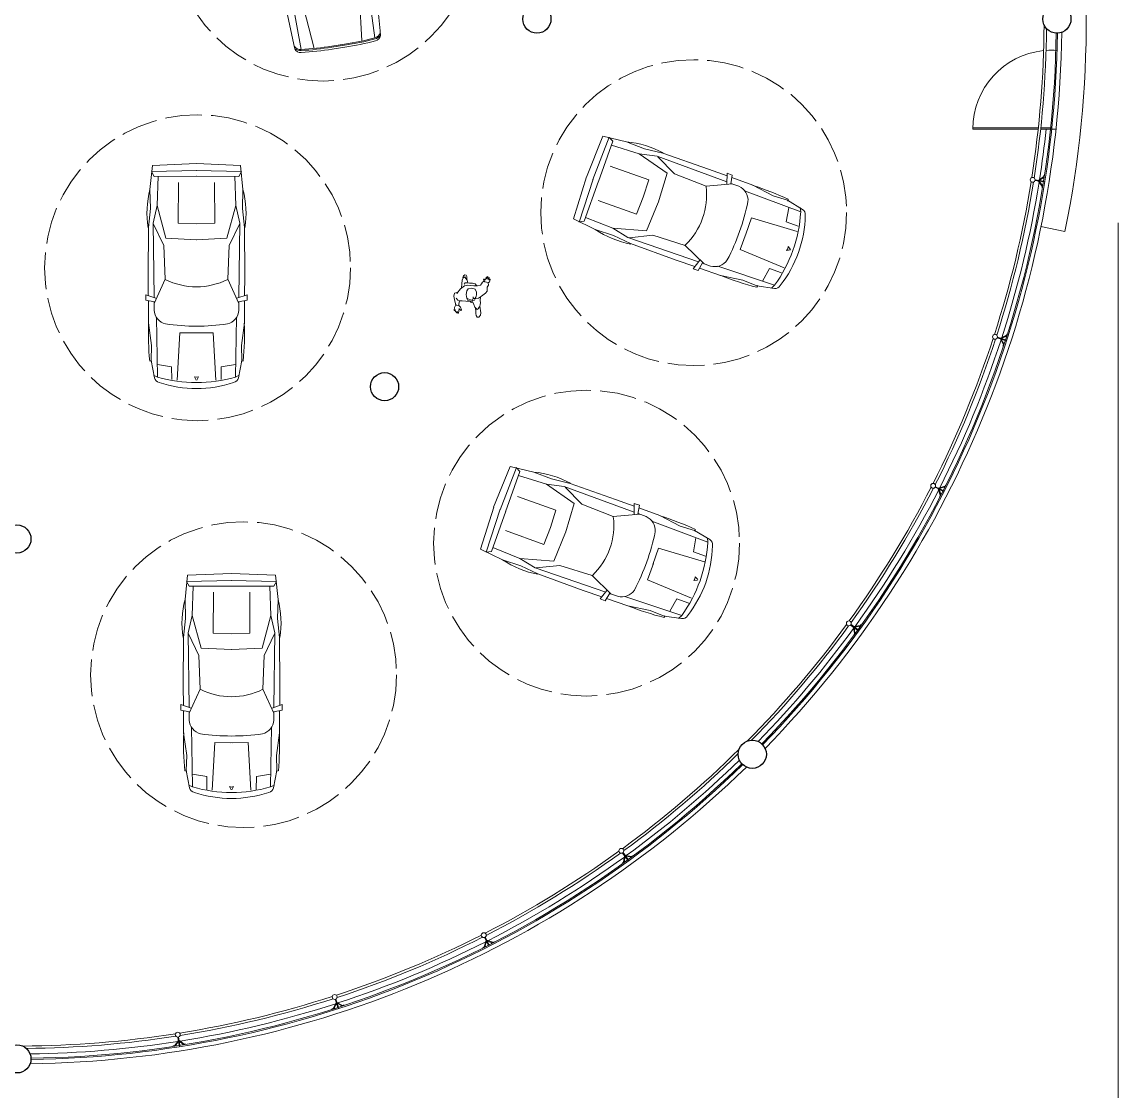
# Model space of a CAD drawing. Header units: millimetres. Extents: x 262 to 370, y -104 to 114.
# Drawn here: x 315.64 to 333.55, y -92.21 to -74.73 of the extents above; entities that cross this region are included whole.
import ezdxf

# ---------------------------------------------------------------- set-up
doc = ezdxf.new("R2010")
doc.units = ezdxf.units.MM
doc.header["$LTSCALE"] = 0.1
doc.linetypes.add('ACAD_ISO02W100', pattern=[15, 12, -3])
doc.layers.get('0').update_dxf_attribs({"lineweight": 9})
for name, color, linetype, lineweight in [('detalles', 2, 'Continuous', 9), ('mobiliario', 3, 'Continuous', 13), ('muros', 4, 'Continuous', 30), ('PROYECCIONES', 7, 'ACAD_ISO02W100', 5)]:
    doc.layers.add(name, color=color, linetype=linetype, lineweight=lineweight)

# ---------------------------------------------------------------- blocks, each defined once
blk = doc.blocks.new('Car-p1')
for p, q in [((15.06, 31.13), (3.19, 28.76)), ((14.87, 32.01), (14.48, 30.69)), ((25.36, 30.74), (15.06, 31.13)), ((40.83, 32.85), (25.36, 30.74)), ((56.17, 32.97), (40.83, 32.85)), ((56.51, 34.73), (55.36, 28.76)), ((60.18, 34.74), (56.51, 34.73)), ((57.8, 27.75), (60.18, 34.74)), ((73.16, 33.11), (59.59, 33)), ((106.26, 32.88), (73.16, 33.11)), ((119.2, 31.54), (106.26, 32.88)), ((132.34, 31.87), (119.2, 31.54)), ((148.86, 30.14), (132.34, 31.87)), ((144.67, 30.75), (141.34, 29.06)), ((144.55, 30.84), (145.33, -0.17)), ((150.11, -0.06), (148.86, 30.14)), ((3.75, 26.66), (5.09, 29.35)), ((44.88, 27.44), (3.75, 26.66)), ((12.45, 26.69), (10.89, 17)), ((55.41, 29.06), (49.6, 29)), ((54.24, 29.05), (70.77, 21.5)), ((109.36, 29.65), (58.26, 29.1)), ((93.96, 22.31), (108.65, 29.41)), ((121.36, 26.97), (98.89, 20.91)), ((121.36, 26.97), (109.36, 29.65)), ((121.36, 26.97), (141.35, 26.27)), ((141.34, 29.06), (141.35, -0.14)), ((10.89, 17), (2.13, 16.99)), ((70.77, 21.5), (93.96, 22.31)), ((98.89, 20.91), (97.9, -0.13)), ((1.56, 13.28), (34.18, 11.44)), ((34.18, 11.44), (34.11, -0.42)), ((109.22, 12.49), (108.76, -0.04)), ((137.19, 12.43), (109.22, 12.49)), ((4, 1.39), (1.72, 0.17)), ((3.69, 0.08), (4, 1.39)), ((34.18, -11.44), (34.11, 0.42)), ((98.89, -20.91), (97.9, 0.13)), ((109.22, -12.49), (108.76, 0.04)), ((141.34, -29.06), (141.35, 0.14)), ((144.55, -30.84), (145.33, 0.17)), ((150.11, 0.06), (148.86, -30.14)), ((4, -1.39), (1.72, -0.17)), ((3.69, -0.08), (4, -1.39)), ((1.56, -13.28), (34.18, -11.44)), ((137.19, -12.43), (109.22, -12.49)), ((10.89, -17), (2.13, -16.99)), ((12.45, -26.69), (10.89, -17)), ((54.24, -29.05), (70.77, -21.5)), ((70.77, -21.5), (93.96, -22.31)), ((93.96, -22.31), (108.65, -29.41)), ((121.36, -26.97), (98.89, -20.91)), ((15.06, -31.13), (3.19, -28.76)), ((3.75, -26.66), (5.09, -29.35)), ((44.88, -27.44), (3.75, -26.66)), ((55.41, -29.06), (49.6, -29)), ((56.51, -34.73), (55.36, -28.76)), ((57.8, -27.75), (60.18, -34.74)), ((109.36, -29.65), (58.26, -29.1)), ((121.36, -26.97), (109.36, -29.65)), ((121.36, -26.97), (141.35, -26.27)), ((144.67, -30.75), (141.34, -29.06)), ((14.87, -32.01), (14.48, -30.69)), ((25.36, -30.74), (15.06, -31.13)), ((40.83, -32.85), (25.36, -30.74)), ((56.17, -32.97), (40.83, -32.85)), ((60.18, -34.74), (56.51, -34.73)), ((73.16, -33.11), (59.59, -33)), ((106.26, -32.88), (73.16, -33.11)), ((119.2, -31.54), (106.26, -32.88)), ((132.34, -31.87), (119.2, -31.54)), ((148.86, -30.14), (132.34, -31.87))]:
    blk.add_line(p, q)
for centre, radius, start, end in [((33.53, -186.2), 219.08, 88.1098, 94.91949), ((116.26, -29.69), 63.63, 75.35802, 99.19455), ((76.03, 0), 80.15, 161.47438, 198.52562), ((96.64, 0), 96.64, 163.98812, 196.01188), ((3.98, 24.83), 4, 101.30745, 170.89178), ((50.24, 18.66), 10.37, 93.50969, 166.07198), ((188.94, 0), 150.26, 171.90768, 188.09232), ((113.32, 0), 47.7, 153.37543, 206.62457), ((50.24, -18.66), 10.37, 193.92802, 266.49031), ((3.98, -24.83), 4, 189.10822, 258.69255), ((33.53, 186.2), 219.08, 265.08051, 271.8902), ((116.26, 29.69), 63.63, 260.80545, 284.64198)]:
    blk.add_arc(centre, radius, start, end)
blk = doc.blocks.new('vanplanta')
for p, q in [((4.697, 0.952), (4.654, 1.026)), ((5.351, 0.762), (5.377, 0.97)), ((5.383, 0.771), (5.456, 0.972)), ((5.412, 0.969), (5.434, 1.032)), ((6.319, 0.99), (6.398, 1.039)), ((6.573, 0.9), (7.584, 0.877)), ((5.998, 0.729), (4.368, 0.729)), ((6.616, 0.76), (7.6, 0.663)), ((4.393, 0.687), (6.016, 0.687)), ((6.732, 0.501), (6.831, 0.501)), ((6.732, 0.481), (6.831, 0.481)), ((6.732, 0.461), (6.831, 0.461)), ((6.732, 0.441), (6.831, 0.441)), ((6.732, 0.421), (6.831, 0.421)), ((6.732, 0.401), (6.831, 0.401)), ((6.732, 0.381), (6.831, 0.381)), ((6.732, 0.361), (6.831, 0.361)), ((6.732, 0.341), (6.831, 0.341)), ((6.732, 0.321), (6.831, 0.321)), ((6.732, 0.301), (6.831, 0.301)), ((6.732, 0.281), (6.831, 0.281)), ((6.732, 0.254), (6.831, 0.254)), ((6.732, 0.234), (6.831, 0.234)), ((6.732, 0.214), (6.831, 0.214)), ((6.732, 0.194), (6.831, 0.194)), ((6.732, 0.174), (6.831, 0.174)), ((6.732, 0.154), (6.831, 0.154)), ((6.732, 0.134), (6.831, 0.134)), ((6.732, 0.114), (6.831, 0.114)), ((6.732, 0.094), (6.831, 0.094)), ((6.732, 0.074), (6.831, 0.074)), ((6.732, 0.054), (6.831, 0.054)), ((6.732, 0.034), (6.831, 0.034)), ((4.393, -0.153), (6.016, -0.153)), ((6.616, -0.226), (7.6, -0.129)), ((5.998, -0.194), (4.368, -0.194)), ((5.351, -0.227), (5.377, -0.435)), ((5.383, -0.237), (5.456, -0.437)), ((6.573, -0.365), (7.584, -0.342)), ((4.697, -0.418), (4.654, -0.491)), ((5.412, -0.435), (5.434, -0.498)), ((6.319, -0.456), (6.398, -0.505))]:
    blk.add_line(p, q)
for points in [[(7.485, 0.984), (6.439, 1.039), (5.487, 1.033), (4.668, 1.027), (4.079, 0.987, 0.397931), (3.963, 0.835), (3.963, -0.301, 0.397931), (4.079, -0.452), (4.668, -0.492), (5.487, -0.498), (6.439, -0.505), (7.485, -0.449), (7.557, -0.44, 0.329901), (7.633, -0.346, 0.028513), (7.656, 0.163), (7.656, 0.267), (7.656, 0.371, 0.028513), (7.633, 0.881, 0.329901), (7.557, 0.975)], [(4.531, 0.764), (4.723, 0.764), (4.612, 0.952), (4.365, 0.932, 0.784734), (4.342, 0.86)], [(4.783, 0.762), (5.893, 0.762, 0.113477), (6.053, 0.827), (6.319, 0.99), (5.456, 0.972), (4.693, 0.952)], [(4.286, -0.178, 0.319954), (4.331, -0.098), (4.331, 0.633, 0.319954), (4.286, 0.712), (4.112, 0.834, 0.676353), (4.046, 0.801), (4.046, -0.266, 0.676353), (4.112, -0.299)], [(4.531, -0.229), (4.723, -0.229), (4.612, -0.417), (4.365, -0.398, -0.784734), (4.342, -0.326)], [(4.783, -0.227), (5.893, -0.227, -0.113477), (6.053, -0.293), (6.319, -0.456), (5.456, -0.437), (4.693, -0.418)]]:
    blk.add_lwpolyline(points, format="xyb", close=True)
for points in [[(4.079, 0.987), (4.105, 0.948), (4.379, 0.72, -0.159767), (4.397, 0.641), (4.397, -0.107, -0.159767), (4.379, -0.185), (4.105, -0.414), (4.079, -0.452)], [(6.041, 0.267), (6.041, 0.202, -0.052762), (6.013, -0.184, 0.202402), (6.023, -0.221, 0.06684), (6.037, -0.235), (6.079, -0.261), (6.356, -0.412, 0.081908), (6.433, -0.451, 0.043097), (6.469, -0.458, 0.320255), (6.557, -0.411, 0.067488), (6.691, 0.2), (6.691, 0.267), (6.691, 0.334, 0.067488), (6.557, 0.945, 0.320255), (6.469, 0.993, 0.043097), (6.433, 0.985, 0.081908), (6.356, 0.946), (6.079, 0.795), (6.037, 0.77, 0.06684), (6.023, 0.756, 0.202402), (6.013, 0.718)], [(6.356, -0.412, 0.131149), (6.4, -0.427, 0.212828), (6.451, -0.405, 0.067282), (6.458, -0.391, 0.068768), (6.591, 0.204), (6.591, 0.267), (6.591, 0.33, 0.068768), (6.458, 0.925, 0.067282), (6.451, 0.94, 0.212828), (6.4, 0.962, 0.131149), (6.356, 0.946, -2.369064)], [(7.512, -0.444, 0.266872), (7.584, -0.341, 0.028531), (7.606, 0.163), (7.606, 0.267), (7.606, 0.372, 0.028531), (7.584, 0.876, 0.266872), (7.512, 0.978, -4.462862)], [(7.556, -0.44, 0.17565), (7.601, -0.344, 0.028509), (7.623, 0.163), (7.623, 0.267), (7.623, 0.371, 0.028509), (7.601, 0.879, 0.17565), (7.556, 0.975, 0.266872)], [(6.013, 0.718, -0.052762), (6.041, 0.333), (6.041, 0.267)]]:
    blk.add_lwpolyline(points, format="xyb")
blk = doc.blocks.new('personasp13')
for points in [[(0.082, -0.064), (0.128, -0.056), (0.175, -0.025), (0.238, 0.027), (0.266, 0.061), (0.269, 0.126), (0.29, 0.154), (0.286, 0.197), (0.307, 0.212), (0.319, 0.25), (0.312, 0.257), (0.298, 0.239), (0.302, 0.275), (0.293, 0.282), (0.283, 0.251), (0.281, 0.293), (0.271, 0.298), (0.264, 0.257), (0.26, 0.286), (0.25, 0.286), (0.242, 0.246), (0.23, 0.243), (0.218, 0.257), (0.207, 0.253), (0.211, 0.234), (0.231, 0.21), (0.207, 0.215), (0.19, 0.203), (0.175, 0.176), (0.156, 0.155), (0.111, 0.147), (0.051, 0.147), (-0.048, 0.155), (-0.103, 0.148), (-0.168, 0.097), (-0.23, 0.022), (-0.226, 0.035), (-0.264, 0.023), (-0.278, -0.026), (-0.261, -0.104), (-0.247, -0.164), (-0.264, -0.21), (-0.273, -0.253), (-0.261, -0.263), (-0.255, -0.241), (-0.252, -0.277), (-0.24, -0.28), (-0.238, -0.268), (-0.235, -0.294), (-0.221, -0.297), (-0.216, -0.275), (-0.211, -0.299), (-0.201, -0.299), (-0.192, -0.224), (-0.182, -0.234), (-0.165, -0.255), (-0.153, -0.246), (-0.168, -0.203), (-0.197, -0.174), (-0.195, -0.155), (-0.187, -0.097), (-0.139, -0.097), (-0.079, -0.107), (-0.009, -0.113)], [(-0.05, 0.197), (-0.06, 0.236), (-0.079, 0.267), (-0.099, 0.291), (-0.125, 0.275), (-0.141, 0.238), (-0.144, 0.178), (-0.154, 0.111)], [(-0.065, 0.25), (-0.063, 0.299), (-0.074, 0.32), (-0.098, 0.325), (-0.12, 0.31), (-0.13, 0.274)], [(0.096, 0.15), (0.074, 0.176), (0.027, 0.19), (-0.019, 0.191), (-0.053, 0.197), (-0.091, 0.197), (-0.111, 0.171)], [(0.231, 0.209), (0.259, 0.207), (0.284, 0.197)], [(-0.249, -0.159), (-0.231, -0.172), (-0.202, -0.174)], [(-0.185, -0.097), (-0.214, -0.09), (-0.237, -0.054)], [(0.082, -0.041), (0.067, -0.063), (0.051, -0.064), (0.043, -0.056), (0.041, -0.036), (0.038, -0.064), (0.029, -0.083), (0.014, -0.088), (-0.005, -0.083), (-0.033, -0.075), (-0.057, -0.064), (-0.067, -0.045)], [(0.024, -0.121), (0.031, -0.123), (0.048, -0.16), (0.067, -0.203), (0.087, -0.225), (0.103, -0.239), (0.123, -0.231), (0.135, -0.201), (0.154, -0.169), (0.158, -0.121), (0.152, -0.105), (0.154, -0.09), (0.161, -0.037)], [(0.147, -0.186), (0.166, -0.296), (0.158, -0.335), (0.134, -0.368), (0.103, -0.368), (0.087, -0.339), (0.082, -0.304), (0.084, -0.267), (0.077, -0.222)]]:
    blk.add_lwpolyline(points)
blk.add_lwpolyline([(0.01, -0.127), (0.019, -0.118), (0.024, -0.102), (0.062, -0.086), (0.084, -0.045), (0.092, -0.001), (0.092, 0.04), (0.069, 0.091), (0.019, 0.11), (-0.043, 0.098), (-0.066, 0.065), (-0.074, 0.006), (-0.067, -0.059), (-0.049, -0.092), (-0.02, -0.099), (-0.009, -0.103), (-0.001, -0.12)], close=True)

msp = doc.modelspace()

# ---------------------------------------------------------------- linework, layer by layer
at = {"layer": 'detalles'}
for p, q in [((331.179, -76.46), (332.25, -76.46)), ((331.179, -76.48), (332.248, -76.48)), ((332.288, -76.48), (332.539, -76.48)), ((332.29, -76.46), (332.471, -76.46)), ((332.294, -78.071), (332.686, -78.151)), ((333.555, -78.013), (333.555, -93.68))]:
    msp.add_line(p, q, dxfattribs=at)
at = {"layer": 'detalles', "ltscale": 0.1}
msp.add_arc((315.555, -74.68), 17.48, 348.5462, 11.8101, dxfattribs=at)
at = {"layer": 'detalles'}
for centre, radius, start, end in [((315.555, -74.68), 17.08, 315.7251, 359.2749), ((332.469, -76.48), 1.291, 95.8901, 180), ((332.469, -76.48), 1.291, 86.0996, 94.1018), ((315.555, -74.68), 16.92, 351.0648, 353.8931), ((315.555, -74.68), 16.92, 342.0648, 350.9352), ((315.555, -74.68), 16.92, 333.0648, 341.9352), ((315.555, -74.68), 16.92, 324.0648, 332.9352), ((315.555, -74.68), 16.92, 315.7285, 323.9352), ((315.555, -74.68), 16.92, 306.0648, 314.2715), ((315.555, -74.68), 17.08, 270.7251, 314.2749), ((315.555, -74.68), 16.92, 297.0648, 305.9352), ((315.555, -74.68), 16.92, 288.0648, 296.9352), ((315.555, -74.68), 16.92, 279.0648, 287.9352), ((315.555, -74.68), 16.92, 270.7285, 278.9352)]:
    msp.add_arc(centre, radius, start, end, dxfattribs=at)
at = {"layer": 'mobiliario'}
for p, q in [((332.196, -77.32), (332.335, -77.342)), ((332.198, -77.31), (332.336, -77.332)), ((332.252, -77.329), (332.315, -77.416)), ((332.253, -77.319), (332.34, -77.256)), ((332.265, -77.331), (332.317, -77.402)), ((332.267, -77.321), (332.338, -77.27)), ((332.319, -77.388), (332.327, -77.39)), ((332.335, -77.337), (332.355, -77.34)), ((332.336, -77.284), (332.344, -77.285)), ((332.336, -77.284), (332.344, -77.285)), ((332.343, -77.235), (332.351, -77.236)), ((332.311, -77.437), (332.319, -77.439)), ((331.578, -79.891), (331.711, -79.934)), ((331.581, -79.882), (331.715, -79.925)), ((331.631, -79.908), (331.68, -80.004)), ((331.635, -79.899), (331.73, -79.85)), ((331.645, -79.913), (331.685, -79.991)), ((331.648, -79.903), (331.726, -79.863)), ((331.722, -79.877), (331.729, -79.879)), ((331.722, -79.877), (331.729, -79.879)), ((331.737, -79.83), (331.744, -79.832)), ((331.673, -80.025), (331.681, -80.027)), ((331.689, -79.978), (331.697, -79.98)), ((331.713, -79.93), (331.732, -79.936)), ((330.565, -82.334), (330.69, -82.397)), ((330.57, -82.325), (330.695, -82.388)), ((330.616, -82.359), (330.649, -82.461)), ((330.62, -82.35), (330.722, -82.317)), ((330.628, -82.365), (330.655, -82.449)), ((330.633, -82.357), (330.716, -82.329)), ((330.693, -82.393), (330.711, -82.402)), ((330.71, -82.342), (330.717, -82.346)), ((330.71, -82.342), (330.717, -82.346)), ((330.732, -82.298), (330.739, -82.301)), ((330.639, -82.48), (330.646, -82.484)), ((330.661, -82.436), (330.669, -82.44)), ((329.183, -84.588), (329.297, -84.67)), ((329.189, -84.579), (329.303, -84.662)), ((329.229, -84.621), (329.245, -84.727)), ((329.233, -84.744), (329.239, -84.749)), ((329.235, -84.612), (329.341, -84.596)), ((329.24, -84.629), (329.254, -84.715)), ((329.246, -84.621), (329.333, -84.607)), ((329.262, -84.704), (329.269, -84.709)), ((329.3, -84.666), (329.316, -84.678)), ((329.324, -84.618), (329.331, -84.623)), ((329.324, -84.618), (329.331, -84.623)), ((329.353, -84.578), (329.36, -84.583)), ((325.455, -88.314), (325.537, -88.428)), ((325.463, -88.308), (325.545, -88.422)), ((325.453, -88.478), (325.458, -88.485)), ((325.488, -88.36), (325.471, -88.466)), ((325.496, -88.371), (325.482, -88.458)), ((325.493, -88.449), (325.498, -88.456)), ((325.493, -88.449), (325.498, -88.456)), ((325.496, -88.354), (325.602, -88.37)), ((325.504, -88.365), (325.59, -88.379)), ((325.541, -88.425), (325.553, -88.441)), ((325.579, -88.387), (325.584, -88.393)), ((325.619, -88.358), (325.624, -88.364)), ((323.225, -89.745), (323.192, -89.847)), ((323.2, -89.695), (323.263, -89.82)), ((323.232, -89.758), (323.204, -89.841)), ((323.209, -89.69), (323.272, -89.815)), ((323.234, -89.74), (323.336, -89.774)), ((323.241, -89.753), (323.324, -89.78)), ((323.355, -89.764), (323.359, -89.771)), ((323.173, -89.857), (323.176, -89.864)), ((323.217, -89.835), (323.221, -89.842)), ((323.217, -89.835), (323.221, -89.842)), ((323.268, -89.818), (323.277, -89.836)), ((323.311, -89.786), (323.315, -89.794)), ((320.774, -90.76), (320.725, -90.855)), ((320.778, -90.773), (320.739, -90.851)), ((320.757, -90.706), (320.8, -90.84)), ((320.766, -90.703), (320.81, -90.836)), ((320.784, -90.756), (320.879, -90.805)), ((320.788, -90.77), (320.866, -90.81)), ((320.805, -90.838), (320.811, -90.857)), ((320.853, -90.814), (320.855, -90.822)), ((320.9, -90.798), (320.902, -90.806)), ((320.705, -90.862), (320.707, -90.869)), ((320.752, -90.847), (320.754, -90.854)), ((320.752, -90.847), (320.754, -90.854)), ((318.194, -91.378), (318.131, -91.465)), ((318.185, -91.323), (318.207, -91.461)), ((318.195, -91.321), (318.217, -91.46)), ((318.204, -91.376), (318.291, -91.44)), ((318.11, -91.468), (318.111, -91.476)), ((318.196, -91.392), (318.145, -91.463)), ((318.159, -91.461), (318.16, -91.469)), ((318.159, -91.461), (318.16, -91.469)), ((318.206, -91.39), (318.277, -91.442)), ((318.212, -91.46), (318.215, -91.48)), ((318.263, -91.444), (318.265, -91.452)), ((318.312, -91.436), (318.314, -91.444))]:
    msp.add_line(p, q, dxfattribs=at)
for centre in [(332.158, -77.309), (331.542, -79.874), (330.532, -82.311), (329.154, -84.56), (325.435, -88.279), (323.186, -89.657), (320.749, -90.667), (318.184, -91.283)]:
    msp.add_circle(centre, 0.04, dxfattribs=at)
for radius, start, end in [(16.79, 351.1181, 359.6819), (16.83, 351.118, 359.4752), (16.99, 315.7747, 359.2253), (17.01, 315.7742, 359.2258), (16.79, 342.1181, 350.8819), (16.83, 342.118, 350.882), (16.982, 350.6543, 350.8212), (16.982, 351.1788, 351.3457), (16.79, 333.1181, 341.8819), (16.83, 333.118, 341.882), (16.982, 342.1788, 342.3457), (16.982, 341.6543, 341.8212), (16.79, 324.1181, 332.8819), (16.83, 324.118, 332.882), (16.982, 333.1788, 333.3457), (16.982, 332.6543, 332.8212), (16.79, 315.3181, 323.8819), (16.83, 315.5248, 323.882), (16.982, 323.6543, 323.8212), (16.982, 324.1788, 324.3457), (16.79, 306.1181, 314.6819), (16.83, 306.118, 314.4752), (16.99, 270.7747, 314.2253), (17.01, 270.7742, 314.2258), (16.79, 297.1181, 305.8819), (16.83, 297.118, 305.882), (16.982, 305.6543, 305.8212), (16.982, 306.1788, 306.3457), (16.79, 288.1181, 296.8819), (16.83, 288.118, 296.882), (16.982, 297.1788, 297.3457), (16.982, 296.6543, 296.8212), (16.79, 279.1181, 287.8819), (16.83, 279.118, 287.882), (16.982, 288.1788, 288.3457), (16.982, 287.6543, 287.8212), (16.79, 270.3181, 278.8819), (16.83, 270.5248, 278.882), (16.982, 278.6543, 278.8212), (16.982, 279.1788, 279.3457)]:
    msp.add_arc((315.555, -74.68), radius, start, end, dxfattribs=at)
at = {"layer": 'muros'}
for centre in [(324.055, -74.68), (332.555, -74.68), (321.565, -80.69), (315.555, -83.18), (327.575, -86.7), (315.555, -91.68)]:
    msp.add_circle(centre, 0.23, dxfattribs=at)
at = {"layer": 'PROYECCIONES', "ltscale": 0.5}
for centre in [(320.561, -73.193), (326.618, -77.845), (318.508, -78.746), (324.866, -83.248), (319.259, -85.399)]:
    msp.add_circle(centre, 2.5, dxfattribs=at)

# ---------------------------------------------------------------- block references
at = {"layer": 'mobiliario', "color": 0, "rotation": 278.8873168214303}
msp.add_blockref('vanplanta', (319.366, -67.632), dxfattribs=at)
at = {"layer": 'mobiliario', "yscale": 0.02385469622466019, "zscale": 0.02385469622466076}
for p, xscale, rotation in [((328.238, -78.463), 0.02385469622466619, 160.3940712074735), ((318.49, -80.623), 0.02385469622466019, 90), ((326.721, -83.862), 0.02385469622466619, 160.3940712074735), ((319.063, -87.324), 0.02385469622466019, 90)]:
    msp.add_blockref('Car-p1', p, dxfattribs=dict(at, xscale=xscale, rotation=rotation))
at = {"layer": 'mobiliario'}
msp.add_blockref('personasp13', (322.974, -79.187), dxfattribs=at)

doc.saveas('drawing.dxf')
